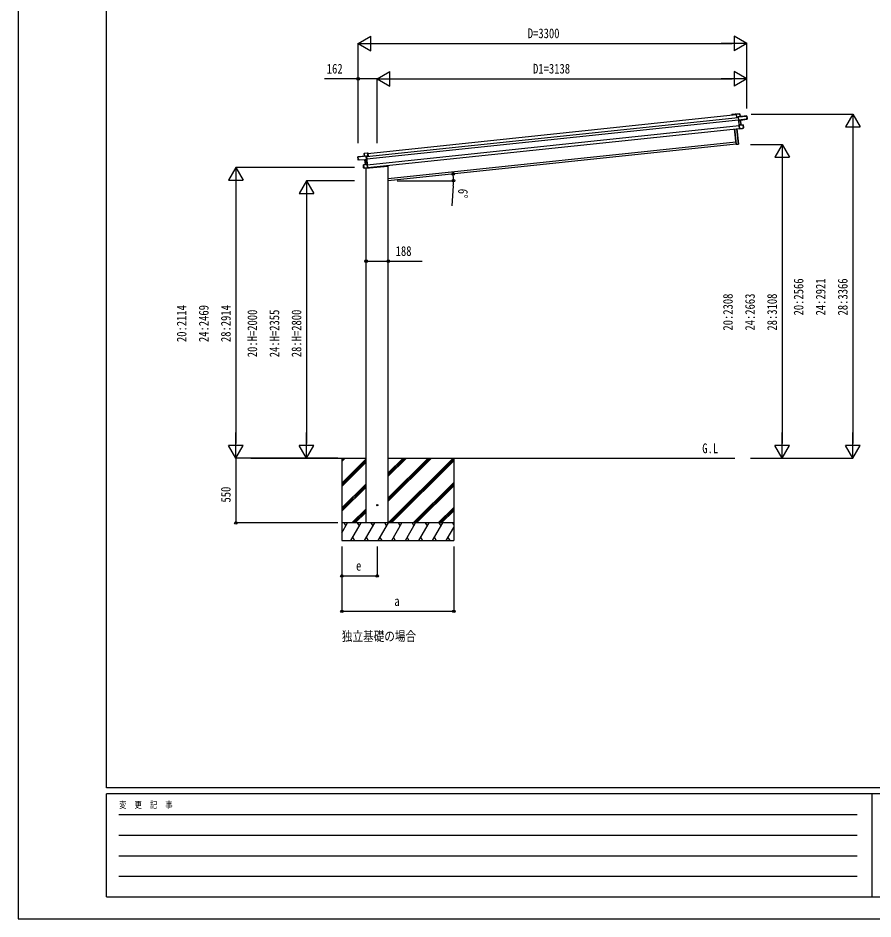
# Model space of a CAD drawing. Units: millimetres, scale not verified. Extents: x -10512 to 10512, y -7425 to 7425.
# Drawn here: x -10512 to -3253, y -7425 to 224 of the extents above; entities that cross this region are included whole.
import ezdxf
from ezdxf.enums import TextEntityAlignment as Align

# ---------------------------------------------------------------- set-up
doc = ezdxf.new("R2010")
doc.units = ezdxf.units.MM
doc.header["$LTSCALE"] = 40
for name, color, linetype in [('0-2_USER1', 3, 'Continuous'), ('0-4_YKK_13', 4, 'Continuous'), ('0-5_YKK_A1', 4, 'Continuous'), ('0-6_YKK_D', 6, 'Continuous'), ('0-7_YKK_ZWAK', 7, 'Continuous')]:
    doc.layers.add(name, color=color, linetype=linetype)
doc.styles.add('ＭＳ ゴシック', font='')
doc.styles.get('ＭＳ ゴシック').set_extended_font_data('MS Gothic')

msp = doc.modelspace()

# ---------------------------------------------------------------- linework, layer by layer
at = {"layer": '0-4_YKK_13'}
for p, q in [((-4413.75, -593.85), (-4413.01, -592.95)), ((-4413.75, -593.85), (-4411.08, -619.22)), ((-4384.52, -589.78), (-4412.86, -592.76)), ((-4410.15, -619.12), (-4412.86, -593.26)), ((-4324.32, -607.58), (-4395.72, -615.09)), ((-4384.43, -590.27), (-4383.97, -590.22)), ((-4381.56, -613.1), (-4383.97, -590.22)), ((-4323.77, -608.03), (-4324.24, -608.08)), ((-4321.47, -629.91), (-4323.77, -608.03)), ((-4411.08, -619.22), (-4410.15, -619.12)), ((-4396.66, -617.7), (-4410.15, -619.12)), ((-4396.48, -614.96), (-4396.9, -615.47)), ((-4396.9, -615.47), (-4396.82, -616.21)), ((-4396.82, -616.21), (-4396.08, -615.3)), ((-4396.82, -616.21), (-4393.96, -643.45)), ((-4392.92, -644.25), (-4395.93, -615.61)), ((-4392.92, -644.25), (-4393.96, -643.45)), ((-4393.96, -643.45), (-4393.68, -646.04)), ((-4392.65, -646.84), (-4393.68, -646.04)), ((-4393.68, -646.04), (-4389.51, -685.78)), ((-4392.65, -646.82), (-4392.92, -644.25)), ((-4378.24, -644.44), (-4392.65, -646.82)), ((-4392.65, -646.84), (-4392.16, -647.24)), ((-4388.72, -684.24), (-4392.65, -646.84)), ((-4392.16, -647.24), (-4378.18, -644.94)), ((-4388.79, -684.89), (-4389.51, -685.78)), ((-4389.51, -685.78), (-4386.26, -716.7)), ((-4374.12, -683.61), (-4388.72, -684.24)), ((-4356.55, -683.34), (-4388.67, -684.74)), ((-4388.55, -684.59), (-4388.67, -684.74)), ((-4385.27, -717.05), (-4388.62, -685.24)), ((-4382.03, -613.14), (-4381.56, -613.1)), ((-4378.18, -644.94), (-4374.12, -683.61)), ((-4373.65, -683.61), (-4377.72, -644.86)), ((-4377.42, -644.33), (-4321.42, -634.96)), ((-4356.5, -683.83), (-4356.03, -683.78)), ((-4353.36, -709.17), (-4356.03, -683.78)), ((-4321.94, -629.96), (-4329.43, -630.74)), ((-4329.12, -633.74), (-4329.43, -630.74)), ((-4321.94, -629.96), (-4321.47, -629.91)), ((-4321.64, -632.87), (-4321.42, -634.96)), ((-4321.22, -632.32), (-4321.47, -629.91)), ((-4321, -634.41), (-4321.22, -632.32)), ((-4415.16, -848.3), (-4428.87, -717.81)), ((-4427.88, -717.71), (-4414.17, -848.19)), ((-4396.26, -846.31), (-4409.98, -715.83)), ((-4408.98, -715.72), (-4395.27, -846.21)), ((-4385.37, -717.42), (-4386.26, -716.7)), ((-4361.01, -712.98), (-4385.27, -717.05)), ((-4353.83, -709.22), (-4361.32, -710.01)), ((-4361.01, -712.98), (-4361.32, -710.01)), ((-4360.96, -713.48), (-4353.51, -712.24)), ((-4353.83, -709.22), (-4353.36, -709.17)), ((-4353.1, -711.69), (-4353.36, -709.17)), ((-4414.17, -848.19), (-4415.16, -848.3)), ((-4414.17, -848.19), (-4396.26, -846.31)), ((-4414.17, -848.19), (-4414.06, -849.19)), ((-4396.16, -847.3), (-4414.06, -849.19)), ((-4395.27, -846.21), (-4396.26, -846.31)), ((-4396.26, -846.31), (-4396.16, -847.3)), ((-7627.71, -955.29), (-7627.25, -955.24)), ((-7625.41, -977.17), (-7627.71, -955.29)), ((-7627.27, -954.74), (-7555.87, -947.23)), ((-7624.95, -977.12), (-7625.41, -977.17)), ((-7625.16, -979.58), (-7625.41, -977.17)), ((-7624.94, -981.67), (-7625.16, -979.58)), ((-7624.95, -977.12), (-7617.46, -976.33)), ((-7624.64, -980.03), (-7624.42, -982.12)), ((-7567.69, -979.64), (-7624.42, -982.12)), ((-7617.14, -979.33), (-7617.46, -976.33)), ((-7572.07, -925.31), (-7572.54, -925.35)), ((-7570.14, -948.23), (-7572.54, -925.35)), ((-7572.1, -924.8), (-7543.75, -921.83)), ((-7569.67, -948.18), (-7570.14, -948.23)), ((-7563.22, -1018.85), (-7567.29, -980.09)), ((-7566.87, -979.58), (-7552.27, -978.91)), ((-7552.67, -979.42), (-7566.82, -980.08)), ((-7566.82, -980.08), (-7562.76, -1018.75)), ((-7552.54, -976.34), (-7555.55, -947.7)), ((-7554.56, -948.1), (-7555.47, -947.36)), ((-7555.16, -946.95), (-7554.64, -947.37)), ((-7554.64, -947.37), (-7554.56, -948.1)), ((-7554.56, -948.1), (-7551.7, -975.34)), ((-7554.41, -949.59), (-7540.92, -948.17)), ((-7552.27, -978.93), (-7552.67, -979.42)), ((-7552.54, -976.34), (-7551.7, -975.34)), ((-7552.27, -978.91), (-7552.54, -976.34)), ((-7552.27, -978.93), (-7551.43, -977.93)), ((-7548.34, -1016.33), (-7552.27, -978.93)), ((-7551.7, -975.34), (-7551.43, -977.93)), ((-7551.43, -977.93), (-7547.25, -1017.67)), ((-7540.92, -948.17), (-7543.64, -922.32)), ((-7542.65, -922.72), (-7543.56, -921.98)), ((-7542.65, -922.72), (-7539.99, -948.08)), ((-7539.99, -948.08), (-7540.92, -948.17)), ((-7579.94, -1022.63), (-7580.41, -1022.68)), ((-7577.74, -1048.07), (-7580.41, -1022.68)), ((-7580, -1022.14), (-7548.29, -1016.83)), ((-7577.28, -1048.02), (-7577.74, -1048.07)), ((-7577.48, -1050.59), (-7577.74, -1048.07)), ((-7577.28, -1048.02), (-7569.79, -1047.23)), ((-7569.42, -1050.7), (-7576.96, -1051.03)), ((-7569.47, -1050.21), (-7569.79, -1047.23)), ((-7569.47, -1050.21), (-7544.89, -1049.13)), ((-7562.76, -1018.75), (-7548.34, -1016.33)), ((-7558.2, -1052.22), (-7373.1, -1032.76)), ((-7558.2, -1050.21), (-7558.2, -1052.22)), ((-7557.2, -1050.17), (-7557.2, -1052.11)), ((-7548.44, -1016.71), (-7548.29, -1016.83)), ((-7544.89, -1049.13), (-7548.24, -1017.33)), ((-7548.14, -1016.95), (-7547.25, -1017.67)), ((-7547.25, -1017.67), (-7544, -1048.6)), ((-7544.72, -1049.48), (-7544, -1048.6)), ((-7368.45, -1026.78), (-7368.67, -1028.44))]:
    msp.add_line(p, q, dxfattribs=at)
for points in [[(-4412.86, -592.76), (-4412.87, -592.77), (-4412.9, -592.81), (-4412.95, -592.87), (-4413.01, -592.95)], [(-4412.86, -593.26), (-4384.43, -590.27), (-4382.03, -613.14), (-4395.81, -614.59)], [(-4395.93, -615.61), (-4324.24, -608.08), (-4321.94, -629.96)], [(-4329.12, -633.74), (-4392.92, -644.25), (-4392.92, -644.25)], [(-4388.67, -684.74), (-4388.68, -684.75), (-4388.7, -684.78), (-4388.74, -684.83), (-4388.79, -684.89)], [(-4388.62, -685.24), (-4356.5, -683.83), (-4353.83, -709.22)], [(-4377.78, -644.87), (-4377.75, -644.86), (-4377.73, -644.86), (-4377.72, -644.86)], [(-4377.42, -644.33), (-4377.43, -644.33), (-4377.43, -644.33)], [(-4374.12, -683.61), (-4374.03, -683.61), (-4373.94, -683.61), (-4373.85, -683.61), (-4373.78, -683.61), (-4373.73, -683.61), (-4373.68, -683.61), (-4373.66, -683.61), (-4373.65, -683.61)], [(-4329.12, -633.74), (-4329.08, -634.11), (-4321.64, -632.87)], [(-4385.37, -717.42), (-4385.31, -717.47), (-4385.26, -717.51), (-4385.23, -717.53), (-4385.22, -717.54)], [(-4385.22, -717.54), (-4360.96, -713.48), (-4361.01, -712.98)], [(-7555.55, -947.7), (-7627.25, -955.24), (-7624.95, -977.12)], [(-7617.14, -979.33), (-7617.1, -979.7), (-7624.64, -980.03)], [(-7617.14, -979.33), (-7552.54, -976.34), (-7552.54, -976.34)], [(-7543.64, -922.32), (-7572.07, -925.31), (-7569.67, -948.18), (-7555.89, -946.73)], [(-7567.69, -979.64), (-7567.68, -979.64), (-7567.68, -979.64)], [(-7567.23, -980.09), (-7567.26, -980.09), (-7567.28, -980.09), (-7567.29, -980.09)], [(-7543.75, -921.83), (-7543.74, -921.84), (-7543.7, -921.87), (-7543.64, -921.91), (-7543.56, -921.98)], [(-7548.24, -1017.33), (-7579.94, -1022.63), (-7577.28, -1048.02)], [(-7544.84, -1049.63), (-7569.42, -1050.7), (-7569.47, -1050.21)], [(-7562.76, -1018.75), (-7562.85, -1018.77), (-7562.93, -1018.79), (-7563.01, -1018.8), (-7563.08, -1018.82), (-7563.14, -1018.83), (-7563.18, -1018.84), (-7563.21, -1018.85), (-7563.22, -1018.85)], [(-7548.29, -1016.83), (-7548.28, -1016.84), (-7548.25, -1016.86), (-7548.2, -1016.9), (-7548.14, -1016.95)], [(-7544.72, -1049.48), (-7544.77, -1049.54), (-7544.81, -1049.59), (-7544.83, -1049.62), (-7544.84, -1049.63)]]:
    msp.add_lwpolyline(points, dxfattribs=at)
msp.add_circle((-7462.2, -3912.44), 5, dxfattribs=at)
for centre, radius, start, end in [((-4384.46, -590.27), 0.5, 6, 96), ((-4386.5, -590.36), 2.07, 2.55048, 16.44867), ((-4324.27, -608.08), 0.5, 6, 96), ((-4326.31, -608.17), 2.08, 2.55929, 16.42625), ((-4395.7, -615.59), 1, 96, 141), ((-4394.44, -612.65), 3.08, 228.50749, 238.22646), ((-4389.16, -620.86), 8.88, 140.94482, 141.18495), ((-4395.67, -615.58), 0.5, 96, 141), ((-4393.73, -614.5), 2.08, 182.55929, 196.42625), ((-4379.96, -613.05), 2.08, 182.55929, 196.42625), ((-4381.06, -613.04), 0.5, 186, 276), ((-4375.95, -644.45), 2.28, 179.72193, 192.26437), ((-4377.3, -644.8), 0.483, 105.4924, 188.59913), ((-4377.22, -644.8), 0.5, 99.5, 186), ((-4372.05, -683.64), 2.07, 179.06677, 192.93323), ((-4373.15, -683.56), 0.5, 186, 272.5), ((-4358.57, -683.8), 2.07, 359.06602, 12.93398), ((-4356.53, -683.84), 0.5, 6, 92.5), ((-4321.5, -634.46), 0.5, 279.5, 6), ((-4353.6, -711.74), 0.5, 279.5, 6), ((-4414.17, -848.19), 1, 186, 276), ((-4396.26, -846.31), 1, 276, 6), ((-7627.22, -955.23), 0.5, 96, 186), ((-7625.2, -954.9), 2.08, 175.57375, 189.44071), ((-7624.44, -981.62), 0.5, 186, 272.5), ((-7572.04, -925.3), 0.5, 96, 186), ((-7570.03, -924.97), 2.07, 175.55133, 189.44952), ((-7570.63, -948.28), 0.5, 276, 6), ((-7571.72, -948.52), 2.08, 355.57375, 9.44071), ((-7567.79, -980.14), 0.5, 6, 92.5), ((-7567.71, -980.12), 0.483, 3.40087, 86.5076), ((-7569.1, -980.07), 2.28, 359.73562, 12.27807), ((-7555.79, -947.73), 1, 51, 96), ((-7557.94, -947.07), 2.08, 355.57375, 9.44071), ((-7555.82, -947.73), 0.5, 51, 96), ((-7557.63, -945.12), 3.08, 313.77354, 323.49251), ((-7561.08, -954.25), 8.88, 50.81505, 51.05517), ((-7579.91, -1022.63), 0.5, 99.5, 186), ((-7577.93, -1022.17), 2.07, 179.06602, 192.93398), ((-7576.98, -1050.53), 0.5, 186, 272.5), ((-7563.71, -1018.9), 0.5, 279.5, 6), ((-7564.77, -1019.21), 2.07, 359.06677, 12.93323), ((-7373.63, -1027.79), 5, 276, 352.5)]:
    msp.add_arc(centre, radius, start, end, dxfattribs=at)
for centre, major_axis, ratio, start_param, end_param in [((-4413.33, -593.31), (-0.052, 0.497), 0.944124, 4.712389, 5.4258501), ((-4396.4, -615.66), (-0.052, 0.497), 0.944124, 4.712389, 5.4258501), ((-4392.14, -647.24), (0.519, -0.421), 0.023136, 3.1647827, 4.6883), ((-4389.09, -685.26), (-0.228, 0.452), 0.921944, 4.3224851, 5.1060198), ((-4388.25, -684.22), (-0.228, 0.452), 0.921944, 1.1808924, 1.9644271), ((-4378.29, -644.5), (0.988, 0.165), 0.043579, 0.511902, 1.5070393), ((-4378.21, -644.99), (0.491, 0.114), 0.086186, 0.4914727, 1.4990874), ((-4378.29, -644.5), (0.988, 0.165), 0.043579, 0.5090078, 0.511902), ((-4321.72, -632.38), (0.052, -0.498), 0.999045, 0.0610283, 1.5707963), ((-4385.74, -717.12), (0.129, 0.49), 0.921944, 4.3187582, 5.1022929), ((-7624.66, -979.53), (0.052, -0.498), 0.999045, 4.712389, 6.222157), ((-7566.81, -979.62), (-1, -0.04), 0.043579, 4.776146, 5.7712833), ((-7566.81, -979.62), (-1, -0.04), 0.043579, 5.7712833, 5.7741775), ((-7566.78, -980.12), (-0.504, 0.009), 0.086186, 4.7840979, 5.7917126), ((-7555.08, -947.65), (-0.052, 0.497), 0.944124, 0.8573352, 1.5707963), ((-7552.69, -979.43), (-0.42, -0.52), 0.023136, 1.5948853, 3.1184026), ((-7543.17, -922.27), (-0.052, 0.497), 0.944124, 0.8573352, 1.5707963), ((-7548.81, -1016.41), (0.129, 0.49), 0.921944, 4.3187582, 5.1022929), ((-7547.77, -1017.25), (0.129, 0.49), 0.921944, 1.1771655, 1.9607002), ((-7544.42, -1049.11), (-0.228, 0.452), 0.921944, 1.1808924, 1.9644271)]:
    msp.add_ellipse(centre, major_axis=major_axis, ratio=ratio, start_param=start_param, end_param=end_param, dxfattribs=at)
at = {"layer": '0-5_YKK_A1'}
for p, q in [((-7542.37, -925.41), (-4413.47, -596.55)), ((-4451.34, -596.68), (-4450.56, -595.71)), ((-4449.75, -596.63), (-4450.41, -597.44)), ((-4449.88, -595.35), (-4418.52, -592.05)), ((-4442.46, -595.77), (-4449.55, -596.52)), ((-4442.04, -596.94), (-4442.13, -596.04)), ((-4441.41, -597.17), (-4441.71, -597.2)), ((-4441.24, -595.95), (-4441.15, -596.84)), ((-4422.57, -593.68), (-4440.97, -595.62)), ((-4422.15, -594.85), (-4422.24, -593.95)), ((-4421.52, -595.08), (-4421.82, -595.11)), ((-4421.35, -593.86), (-4421.26, -594.75)), ((-4418.6, -593.27), (-4421.08, -593.53)), ((-4417.43, -596.66), (-4417.72, -593.98)), ((-4413.47, -596.55), (-4417.1, -596.93)), ((-4416.32, -593.83), (-4416.17, -595.32)), ((-4415.84, -595.59), (-4413.59, -595.35)), ((-7554.18, -951.78), (-4396.43, -619.89)), ((-7552.09, -971.68), (-4394.34, -639.79)), ((-7546.86, -1021.4), (-4389.12, -689.51)), ((-7544.35, -1045.27), (-4386.61, -713.38)), ((-7368.39, -1137.38), (-4417.38, -827.22)), ((-4415.28, -847.11), (-7368.45, -1157.5)), ((-7556.45, -4062.44), (-7556.45, -1052.03)), ((-7368.45, -4062.44), (-7368.45, -1026.78)), ((-8535.98, -3512.5), (-7556.45, -3512.5)), ((-7762.45, -3512.5), (-7762.45, -4212.5)), ((-7762.45, -3539.88), (-7735.07, -3512.5)), ((-7762.45, -3525.74), (-7749.21, -3512.5)), ((-7762.45, -3723.73), (-7556.45, -3517.73)), ((-7368.59, -4062.5), (-6818.59, -3512.5)), ((-7368.45, -3878.51), (-7002.44, -3512.5)), ((-7368.45, -3850.23), (-7030.72, -3512.5)), ((-7368.45, -3864.37), (-7016.58, -3512.5)), ((-7368.45, -3666.38), (-7214.57, -3512.5)), ((-7368.45, -3652.24), (-7228.71, -3512.5)), ((-7368.45, -3638.1), (-7242.85, -3512.5)), ((-7368.45, -3512.5), (-4427.03, -3512.5)), ((-6812.45, -3512.5), (-6812.45, -4212.5)), ((-7762.45, -3737.87), (-7556.45, -3531.87)), ((-7762.45, -3752.01), (-7556.45, -3546.01)), ((-7354.45, -4062.5), (-6812.45, -3520.5)), ((-7340.31, -4062.5), (-6812.45, -3534.65)), ((-7762.45, -3935.86), (-7556.45, -3729.86)), ((-7762.45, -3950), (-7556.45, -3744)), ((-7156.46, -4062.5), (-6812.45, -3718.49)), ((-7142.32, -4062.5), (-6812.45, -3732.64)), ((-7128.17, -4062.5), (-6812.45, -3746.78)), ((-7762.45, -3964.14), (-7556.45, -3758.15)), ((-7676.96, -4062.5), (-7556.45, -3941.99)), ((-7662.82, -4062.5), (-7556.45, -3956.13)), ((-7648.67, -4062.5), (-7556.45, -3970.28)), ((-6944.33, -4062.5), (-6812.45, -3930.62)), ((-6930.18, -4062.5), (-6812.45, -3944.77)), ((-6916.04, -4062.5), (-6812.45, -3958.91)), ((-6812.45, -4062.5), (-7762.45, -4062.5)), ((-7762.45, -4146.33), (-7714.05, -4062.5)), ((-7729.05, -4088.48), (-7744.05, -4062.5)), ((-7685.18, -4212.5), (-7598.58, -4062.5)), ((-7613.58, -4088.48), (-7628.58, -4062.5)), ((-7569.71, -4212.5), (-7483.11, -4062.5)), ((-7498.11, -4088.48), (-7513.11, -4062.5)), ((-7454.24, -4212.5), (-7367.64, -4062.5)), ((-7382.64, -4088.48), (-7397.64, -4062.5)), ((-7338.77, -4212.5), (-7252.17, -4062.5)), ((-7267.17, -4088.48), (-7282.17, -4062.5)), ((-7223.3, -4212.5), (-7136.7, -4062.5)), ((-7166.7, -4062.5), (-7151.7, -4088.48)), ((-7107.83, -4212.5), (-7021.23, -4062.5)), ((-7036.23, -4088.48), (-7051.23, -4062.5)), ((-6992.36, -4212.5), (-6905.76, -4062.5)), ((-6920.76, -4088.48), (-6935.76, -4062.5)), ((-6876.89, -4212.5), (-6812.45, -4100.88)), ((-6812.45, -4076.08), (-6820.29, -4062.5)), ((-7670.19, -4186.52), (-7655.19, -4212.5)), ((-7554.71, -4186.52), (-7539.71, -4212.5)), ((-7439.24, -4186.52), (-7424.25, -4212.5)), ((-7323.77, -4186.52), (-7308.78, -4212.5)), ((-7208.3, -4186.52), (-7193.31, -4212.5)), ((-7092.83, -4186.52), (-7077.84, -4212.5)), ((-6977.36, -4186.52), (-6962.37, -4212.5)), ((-6861.89, -4186.52), (-6846.89, -4212.5)), ((-7762.45, -4212.5), (-6812.45, -4212.5))]:
    msp.add_line(p, q, dxfattribs=at)
for centre, radius, start, end in [((-4450.88, -597.06), 0.6, 141, 321), ((-4449.78, -596.34), 1, 96, 141), ((-4449.52, -596.82), 0.3, 96, 141), ((-4442.43, -596.07), 0.3, 6, 96), ((-4441.74, -596.91), 0.3, 186, 276), ((-4441.44, -596.87), 0.3, 276, 6), ((-4440.94, -595.92), 0.3, 96, 186), ((-4422.54, -593.98), 0.3, 6, 96), ((-4421.85, -594.81), 0.3, 186, 276), ((-4421.55, -594.78), 0.3, 276, 6), ((-4421.05, -593.83), 0.3, 96, 186), ((-4418.51, -594.06), 0.8, 6, 96), ((-4418.31, -594.04), 2, 6, 96), ((-4417.14, -596.63), 0.3, 186, 276), ((-4415.87, -595.29), 0.3, 186, 276)]:
    msp.add_arc(centre, radius, start, end, dxfattribs=at)
at = {"layer": '0-6_YKK_D'}
for p, q in [((-7624.26, 7.96), (-7516.01, 70.46)), ((-7624.26, -838.49), (-7624.26, 8.96)), ((-7624.26, 7.96), (-7516.01, -54.54)), ((-7624.26, 7.96), (-7407.75, 7.96)), ((-7516.01, -54.54), (-7516.01, 70.46)), ((-7499.26, 7.96), (-4449.26, 7.96)), ((-4324.26, 7.96), (-4540.77, 7.96)), ((-4324.26, 7.96), (-4432.51, 70.46)), ((-4432.51, 70.46), (-4432.51, -54.54)), ((-4324.26, 7.96), (-4432.51, -54.54)), ((-4324.26, -543.1), (-4324.26, 8.96)), ((-7624.26, -838.49), (-7624.26, -291.04)), ((-7462.45, -292.04), (-7354.2, -229.54)), ((-7462.45, -837.77), (-7462.45, -291.04)), ((-7462.45, -837.77), (-7462.45, -291.04)), ((-7462.45, -292.04), (-7354.2, -354.54)), ((-7462.45, -292.04), (-7245.94, -292.04)), ((-7354.2, -354.54), (-7354.2, -229.54)), ((-7337.45, -292.04), (-4449.26, -292.04)), ((-4324.26, -292.04), (-4540.77, -292.04)), ((-4324.26, -292.04), (-4432.51, -229.54)), ((-4432.51, -229.54), (-4432.51, -354.54)), ((-4324.26, -292.04), (-4432.51, -354.54)), ((-4324.26, -543.1), (-4324.26, -291.04)), ((-4286.01, -592.04), (-3423.26, -592.04)), ((-3424.26, -592.04), (-3486.76, -700.29)), ((-3424.26, -592.04), (-3361.76, -700.29)), ((-3424.26, -592.04), (-3424.26, -808.55)), ((-3486.76, -700.29), (-3361.76, -700.29)), ((-3424.26, -717.04), (-3424.26, -3387.5)), ((-4294.46, -849.19), (-4023.26, -849.19)), ((-4024.26, -849.19), (-4086.76, -957.44)), ((-4024.26, -849.19), (-3961.76, -957.44)), ((-4024.26, -849.19), (-4024.26, -1065.69)), ((-4086.76, -957.44), (-3961.76, -957.44)), ((-4024.26, -974.19), (-4024.26, -3387.5)), ((-8662.45, -1043.97), (-8724.95, -1152.22)), ((-7656.45, -1043.97), (-8663.45, -1043.97)), ((-8662.45, -1043.97), (-8599.95, -1152.22)), ((-8662.45, -1043.97), (-8662.45, -1260.48)), ((-8724.95, -1152.22), (-8599.95, -1152.22)), ((-8662.45, -1168.97), (-8662.45, -3387.5)), ((-8062.45, -1157.5), (-8124.95, -1265.75)), ((-7656.45, -1157.5), (-8063.45, -1157.5)), ((-8062.45, -1157.5), (-7999.95, -1265.75)), ((-8062.45, -1157.5), (-8062.45, -1374.01)), ((-7294.09, -1157.5), (-6813.69, -1157.5)), ((-6816.32, -1199.97), (-6829.51, -1371.46)), ((-8124.95, -1265.75), (-7999.95, -1265.75)), ((-8062.45, -1282.5), (-8062.45, -3387.5)), ((-8662.45, -3512.5), (-8662.45, -3295.99)), ((-8062.45, -3512.5), (-8062.45, -3295.99)), ((-4024.26, -3512.5), (-4024.26, -3295.99)), ((-3424.26, -3512.5), (-3424.26, -3295.99)), ((-8662.45, -3512.5), (-8724.95, -3404.25)), ((-8599.95, -3404.25), (-8724.95, -3404.25)), ((-8662.45, -3512.5), (-8599.95, -3404.25)), ((-8062.45, -3512.5), (-8124.95, -3404.25)), ((-7999.95, -3404.25), (-8124.95, -3404.25)), ((-8062.45, -3512.5), (-7999.95, -3404.25)), ((-4024.26, -3512.5), (-4086.76, -3404.25)), ((-3961.76, -3404.25), (-4086.76, -3404.25)), ((-4024.26, -3512.5), (-3961.76, -3404.25)), ((-3424.26, -3512.5), (-3486.76, -3404.25)), ((-3361.76, -3404.25), (-3486.76, -3404.25)), ((-3424.26, -3512.5), (-3361.76, -3404.25)), ((-7796.45, -3512.5), (-8663.45, -3512.5)), ((-7796.45, -3512.5), (-8663.45, -3512.5)), ((-8662.45, -3512.5), (-8662.45, -4062.5)), ((-7796.45, -3512.5), (-8063.45, -3512.5)), ((-4293.46, -3512.5), (-4023.26, -3512.5)), ((-4293.46, -3512.5), (-3423.26, -3512.5)), ((-7796.95, -4062.5), (-8663.45, -4062.5)), ((-7762.45, -4262.5), (-7762.45, -4513.5)), ((-7762.45, -4262.5), (-7762.45, -4813.5)), ((-7462.45, -4262.5), (-7462.45, -4513.5)), ((-6812.45, -4262.5), (-6812.45, -4813.5)), ((-7762.45, -4512.5), (-7462.45, -4512.5)), ((-7762.45, -4812.5), (-6812.45, -4812.5))]:
    msp.add_line(p, q, dxfattribs=at)
for points in [[(-7462.45, -292.04), (-7624.26, -292.04), (-7910.76, -292.04)], [(-7556.45, -1840.66), (-7368.45, -1840.66), (-7081.95, -1840.66)]]:
    msp.add_lwpolyline(points, dxfattribs=at)
for centre in [(-7624.26, -292.04), (-6817.72, -1099.62), (-6814.69, -1157.5), (-7556.45, -1840.66), (-7368.45, -1840.66), (-8662.45, -4062.5), (-7762.45, -4512.5), (-7462.45, -4512.5), (-7762.45, -4812.5), (-6812.45, -4812.5)]:
    msp.add_circle(centre, 10.62, dxfattribs=at)
for start, end in [(0, 6), (355.60158, 0)]:
    msp.add_arc((-7368.45, -1157.5), 553.76, start, end, dxfattribs=at)
at = {"layer": '0-7_YKK_ZWAK'}
for p, q in [((-9762.45, -6312.5), (-9762.45, 6937.5)), ((9737.55, -6312.5), (-9762.45, -6312.5)), ((-3262.45, -6362.5), (-9762.45, -6362.5)), ((-9762.45, -7237.5), (-9762.45, -6362.5)), ((-3262.45, -6362.5), (-3262.45, -7237.5)), ((-12.45, -6362.5), (-3262.45, -6362.5)), ((-9656.2, -6537.5), (-3387.45, -6537.5)), ((-9656.2, -6712.5), (-3387.45, -6712.5)), ((-9656.2, -6887.5), (-3387.45, -6887.5)), ((-9656.2, -7062.5), (-3387.45, -7062.5)), ((-9762.45, -7237.5), (-3262.45, -7237.5)), ((-3262.45, -7237.5), (-12.45, -7237.5))]:
    msp.add_line(p, q, dxfattribs=at)
msp.add_lwpolyline([(-10512.5, -7425), (10512.5, -7425), (10512.5, 7425), (-10512.5, 7425)], close=True, dxfattribs=at)

# ---------------------------------------------------------------- texts
at = {"layer": '0-2_USER1', "style": 'ＭＳ ゴシック', "width": 0.8}
for s, p in [('G.L', (-4702.66, -3495.28)), ('独立基礎の場合', (-7762.45, -5090))]:
    msp.add_text(s, height=82.48, dxfattribs=at).set_placement(p, align=Align.BOTTOM_LEFT)
at = {"layer": '0-6_YKK_D', "style": 'ＭＳ ゴシック', "width": 0.8}
for s, p in [('D=3300', (-6184.26, 27.96)), ('162', (-7890.76, -272.04)), ('D1=3138', (-6139.36, -272.04)), ('188', (-7305.95, -1820.66)), ('e', (-7642.45, -4492.5)), ('a', (-7317.45, -4792.5))]:
    msp.add_text(s, height=82.48, dxfattribs=at).set_placement(p, align=Align.BOTTOM_LEFT)
for s, rotation, p in [('6°', 265.602, (-6797.91, -1221.44)), ('20:2566', 90, (-3819.26, -2301.27)), ('24:2921', 90, (-3631.76, -2301.27)), ('28:3366', 90, (-3444.26, -2301.27)), ('20:2308', 90, (-4419.26, -2429.84)), ('24:2663', 90, (-4231.76, -2429.84)), ('28:3108', 90, (-4044.26, -2429.84)), ('20:2114', 90, (-9057.45, -2527.24)), ('24:2469', 90, (-8869.95, -2527.24)), ('28:2914', 90, (-8682.45, -2527.24)), ('20:H=2000', 90, (-8457.45, -2656)), ('24:H=2355', 90, (-8269.95, -2656)), ('28:H=2800', 90, (-8082.45, -2656)), ('550', 90, (-8682.45, -3889.5))]:
    msp.add_text(s, height=82.48, rotation=rotation, dxfattribs=at).set_placement(p, align=Align.BOTTOM_LEFT)
at = {"layer": '0-7_YKK_ZWAK', "style": 'ＭＳ ゴシック', "width": 0.8}
msp.add_text('変  更  記  事', height=54.99, dxfattribs=at).set_placement((-9653.28, -6500), align=Align.BOTTOM_LEFT)

doc.saveas('drawing.dxf')
